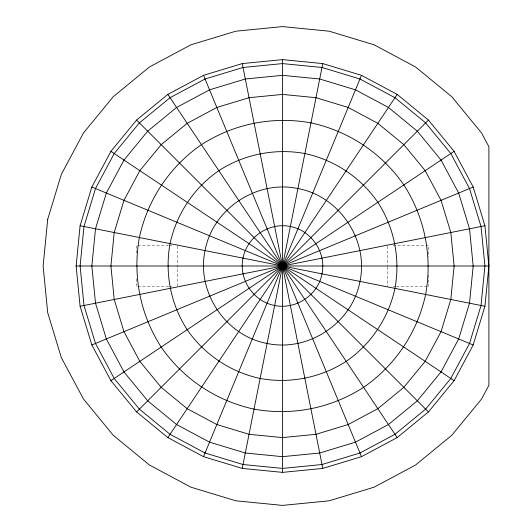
<?xml version="1.0" encoding="UTF-8"?>
<svg xmlns="http://www.w3.org/2000/svg" width="532" height="532" viewBox="0 0 532 532"><rect width="100%" height="100%" fill="white"/><g stroke="black" fill="none" stroke-linecap="round" stroke-linejoin="round"><path stroke-width="0.4" stroke-dasharray="2.66 2" d="M168.591 245.365L136.392 245.365L136.392 254.442M169.415 245.365L171.889 245.365M393.128 245.365L428.626 245.365L428.626 256.916M168.591 286.635L136.392 286.635L136.392 277.558M169.415 286.635L171.889 286.635M393.128 286.635L395.608 286.635M396.433 286.635L426.977 286.635M428.626 275.084L428.626 286.635M387.349 246.19L387.349 266M387.349 266.825L387.349 286.635M177.668 246.19L177.668 285.81"/><path stroke-width="0.8" d="M76.129 266L80.099 225.734L91.843 187.025L110.915 151.341L136.578 120.066L167.853 94.403L203.53 75.331L242.246 63.587L282.512 59.624L322.771 63.587L361.487 75.331L397.171 94.403L428.44 120.066L454.109 151.341L473.181 187.025L484.925 225.734L488.888 266L484.925 306.266L473.181 344.975L454.109 380.659L428.44 411.934L397.171 437.597L361.487 456.669L322.771 468.413L282.512 472.376L242.246 468.413L203.53 456.669L167.853 437.597L136.578 411.934L110.915 380.659L91.843 344.975L80.099 306.266L76.129 266L488.888 266M242.246 468.413L322.771 63.587M203.53 456.669L361.487 75.331M167.853 437.597L397.171 94.403M136.578 411.934L428.44 120.066M110.915 380.659L454.109 151.341M91.843 344.975L473.181 187.025M80.099 306.266L484.925 225.734M80.099 225.734L484.925 306.266M91.843 187.025L473.181 344.975M110.915 151.341L454.109 380.659M136.578 120.066L428.44 411.934M167.853 94.403L397.171 437.597M203.53 75.331L361.487 456.669M242.246 63.587L322.771 468.413M282.512 59.624L282.512 472.376M47.707 219.297L43.112 266L47.707 312.703L61.333 357.617L83.458 399.007L113.23 435.282L149.505 465.054L190.895 487.179L235.809 500.798L282.512 505.4L329.215 500.798L374.122 487.179L415.512 465.054L451.794 435.282L481.566 399.007L488.888 385.301L488.888 146.699L481.566 132.993L451.794 96.718L415.512 66.946L374.122 44.821L329.215 31.202L282.512 26.6L235.809 31.202L190.895 44.821L149.505 66.946L113.23 96.718L83.458 132.993L61.333 174.383L47.707 219.297M83.983 226.512L80.099 266L83.983 305.488L95.507 343.459L114.207 378.458L139.384 409.128L170.054 434.298L205.053 453.005L243.024 464.522L282.512 468.413L322 464.522L359.971 453.005L394.963 434.298L425.64 409.128L450.81 378.458L469.517 343.459L481.034 305.488L484.925 266L481.034 226.512L469.517 188.541L450.81 153.542L425.64 122.872L394.963 97.702L359.971 78.995L322 67.478L282.512 63.587L243.024 67.478L205.053 78.995L170.054 97.702L139.384 122.872L114.207 153.542L95.507 188.541L83.983 226.512M95.507 228.8L91.843 266L95.507 303.2L106.353 338.964L123.976 371.928L147.69 400.822L176.577 424.536L209.542 442.159L245.312 453.005L282.512 456.669L319.705 453.005L355.476 442.159L388.44 424.536L417.334 400.822L441.048 371.928L458.664 338.964L469.517 303.2L473.181 266L469.517 228.8L458.664 193.036L441.048 160.072L417.334 131.178L388.44 107.464L355.476 89.841L319.705 78.995L282.512 75.331L245.312 78.995L209.542 89.841L176.577 107.464L147.69 131.178L123.976 160.072L106.353 193.036L95.507 228.8M114.207 232.524L110.915 266L114.207 299.476L123.976 331.669L139.83 361.334L161.169 387.336L187.178 408.676L216.843 424.536L249.036 434.298L282.512 437.597L315.988 434.298L348.181 424.536L377.846 408.676L403.848 387.336L425.188 361.334L441.048 331.669L450.81 299.476L454.109 266L450.81 232.524L441.048 200.331L425.188 170.666L403.848 144.664L377.846 123.324L348.181 107.464L315.988 97.702L282.512 94.403L249.036 97.702L216.843 107.464L187.178 123.324L161.169 144.664L139.83 170.666L123.976 200.331L114.207 232.524M139.384 237.531C132.475 275.643 140.202 314.512 161.169 347.077C183.234 378.91 216.185 400.928 254.043 409.128C292.154 416.037 331.017 408.303 363.589 387.336C395.422 365.278 417.434 332.327 425.64 294.469C432.549 256.358 424.815 217.488 403.848 184.923C381.783 153.09 348.832 131.072 310.981 122.872C272.869 115.963 234 123.697 201.435 144.664C169.602 166.722 147.583 199.673 139.384 237.531M170.054 243.629C164.588 273.282 170.779 304.404 187.178 329.7C204.275 354.531 230.655 372.161 260.141 378.458C289.787 383.924 320.916 377.733 346.212 361.334C371.043 344.237 388.673 317.857 394.963 288.371C400.436 258.718 394.245 227.596 377.846 202.3C360.749 177.469 334.362 159.839 304.876 153.542C275.23 148.076 244.108 154.267 218.812 170.666C193.974 187.763 176.345 214.143 170.054 243.629M205.053 250.592C196.188 291.888 225.555 335.838 267.104 343.459C308.4 352.317 352.35 322.957 359.971 281.408C368.829 240.112 339.463 196.162 297.92 188.541C256.617 179.683 212.667 209.043 205.053 250.592M243.024 258.146C238.502 279.2 253.478 301.604 274.658 305.488C295.712 310.003 318.116 295.034 322 273.854C326.515 252.8 311.546 230.396 290.366 226.512C269.312 221.997 246.908 236.966 243.024 258.146"/></g></svg>
